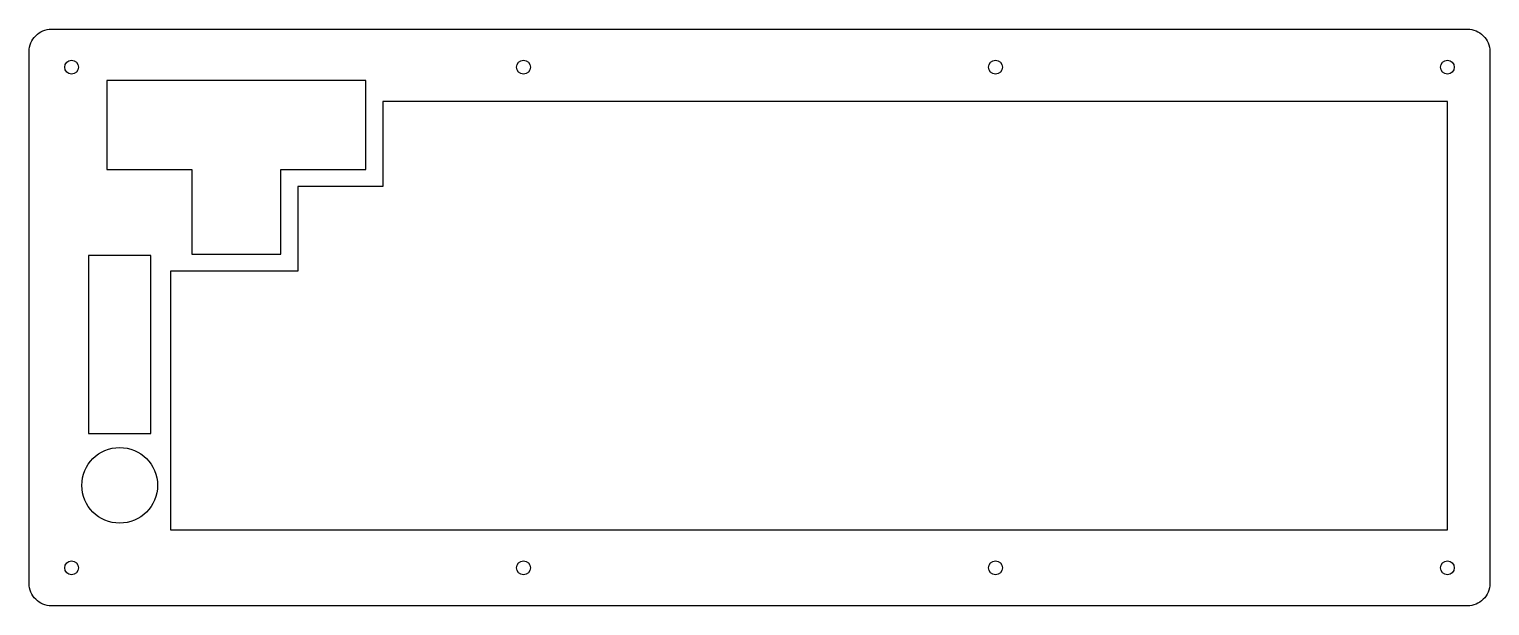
# Model space of a CAD drawing. Header units: millimetres. Extents: x -318 to 10, y -19 to 110.
import ezdxf

# ---------------------------------------------------------------- set-up
doc = ezdxf.new("R2010")
doc.units = ezdxf.units.MM
doc.layers.get('0').update_dxf_attribs({"linetype": 'CONTINUOUS'})

msp = doc.modelspace()

# ---------------------------------------------------------------- linework, layer by layer
msp.add_lwpolyline([(-312.98, -19.09, -0.414214), (-317.98, -14.09), (-317.98, 105.48, -0.414214), (-312.98, 110.48), (5, 110.48, -0.414214), (10, 105.48), (10, -14.09, -0.414214), (5, -19.09)], format="xyb", close=True)
for points in [[(-281.46, 78.96), (-281.46, 59.91), (-261.46, 59.91), (-261.46, 78.96), (-242.41, 78.96), (-242.41, 98.96), (-300.51, 98.96), (-300.51, 78.96)], [(-238.6, 94.2), (-238.6, 75.15), (-257.65, 75.15), (-257.65, 56.1), (-286.23, 56.1), (-286.23, -2), (0.48, -2), (0.48, 94.2)], [(-304.63, 19.66), (-290.63, 19.66), (-290.63, 59.66), (-304.63, 59.66)]]:
    msp.add_lwpolyline(points, close=True)
for centre, radius in [((-308.45, 101.96), 1.55), ((-206.98, 101.96), 1.55), ((-100.99, 101.96), 1.55), ((0.48, 101.96), 1.55), ((-297.66, 7.98), 8.5), ((-308.45, -10.56), 1.55), ((-206.98, -10.56), 1.55), ((-100.99, -10.56), 1.55), ((0.48, -10.56), 1.55)]:
    msp.add_circle(centre, radius)

doc.saveas('drawing.dxf')
